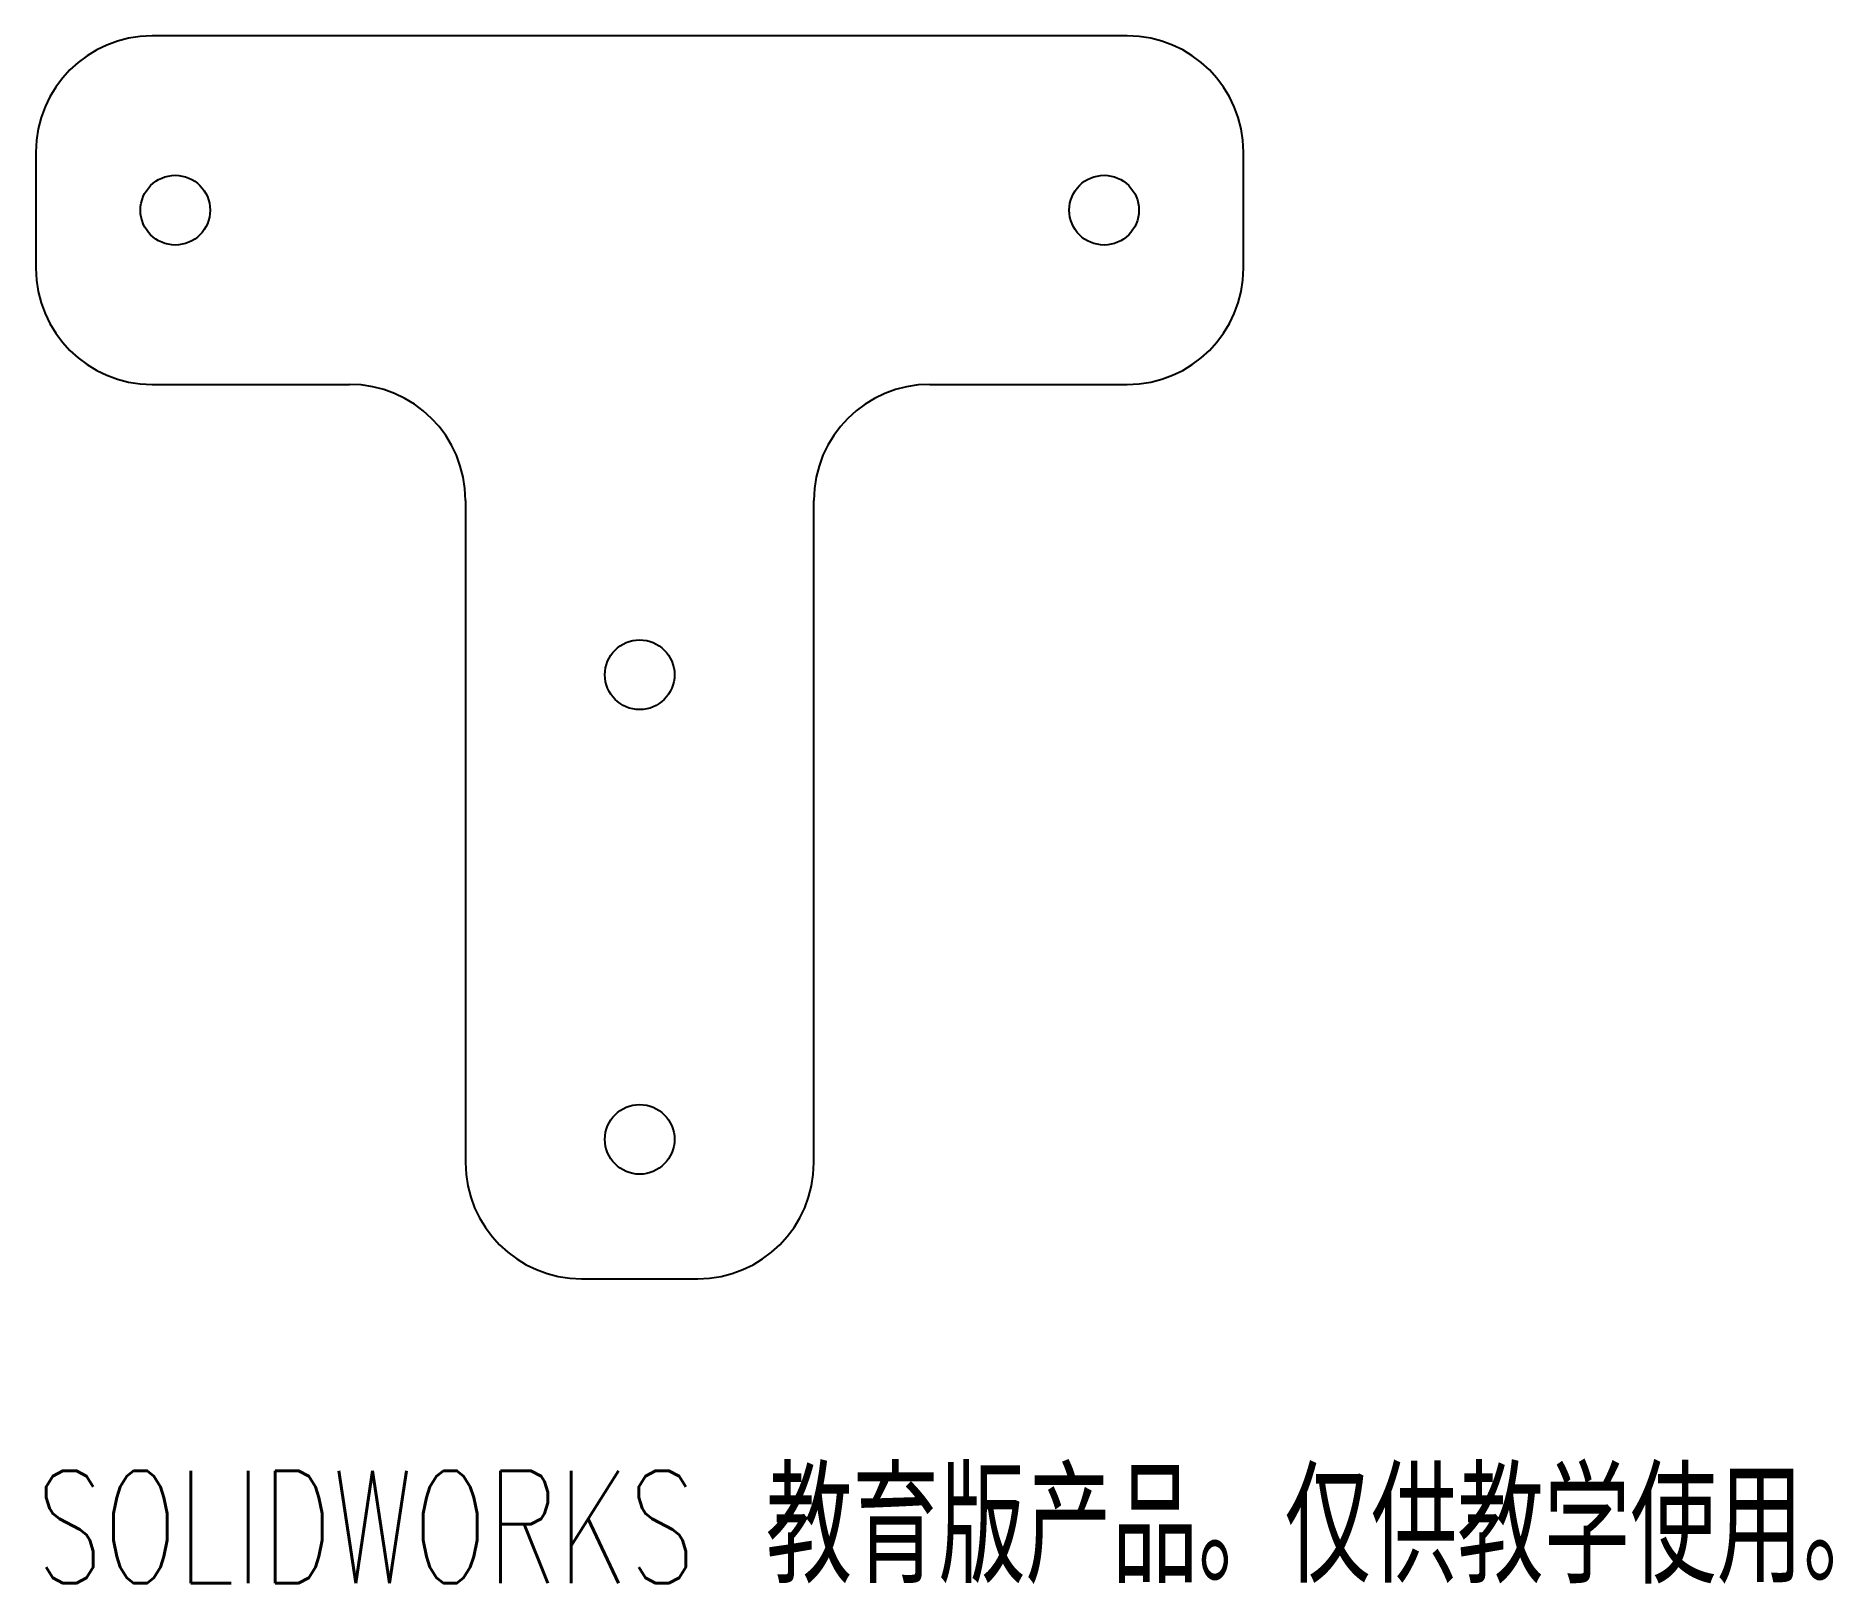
# Model space of a CAD drawing. Header units: millimetres. Extents: x -26 to 51.4, y -59.1 to 7.5.
import ezdxf

# ---------------------------------------------------------------- set-up
doc = ezdxf.new("R2010")
doc.units = ezdxf.units.MM
doc.styles.add('SLDTEXTSTYLE0', font='TXT', dxfattribs={"width": 0.7, "bigfont": 'bigfont'})

msp = doc.modelspace()

# ---------------------------------------------------------------- linework, layer by layer
at = {"color": 7, "linetype": 'Continuous', "lineweight": 25}
for p, q in [((21, 7.5), (-21, 7.5)), ((-26, 2.5), (-26, -2.5)), ((26, -2.5), (26, 2.5)), ((-21, -7.5), (-12.5, -7.5)), ((12.5, -7.5), (21, -7.5)), ((-7.5, -12.5), (-7.5, -41)), ((7.5, -41), (7.5, -12.5)), ((-2.5, -46), (2.5, -46))]:
    msp.add_line(p, q, dxfattribs=at)
for centre in [(-20, 0), (20, 0), (0, -20), (0, -40)]:
    msp.add_circle(centre, 1.5, dxfattribs=at)
for centre, start, end in [((-21, 2.5), 90, 180), ((21, 2.5), 0, 90), ((-21, -2.5), 180, 270), ((21, -2.5), 270, 0), ((-12.5, -12.5), 0, 90), ((12.5, -12.5), 90, 180), ((-2.5, -41), 180, 270), ((2.5, -41), 270, 0)]:
    msp.add_arc(centre, 5, start, end, dxfattribs=at)

# ---------------------------------------------------------------- texts
at = {"color": 7, "linetype": 'Continuous', "insert": (-26, -54.27), "char_height": 4.83362, "attachment_point": 1, "style": 'SLDTEXTSTYLE0'}
msp.add_mtext('SOLIDWORKS 教育版产品。仅供教学使用。', dxfattribs=at)

doc.saveas('drawing.dxf')
